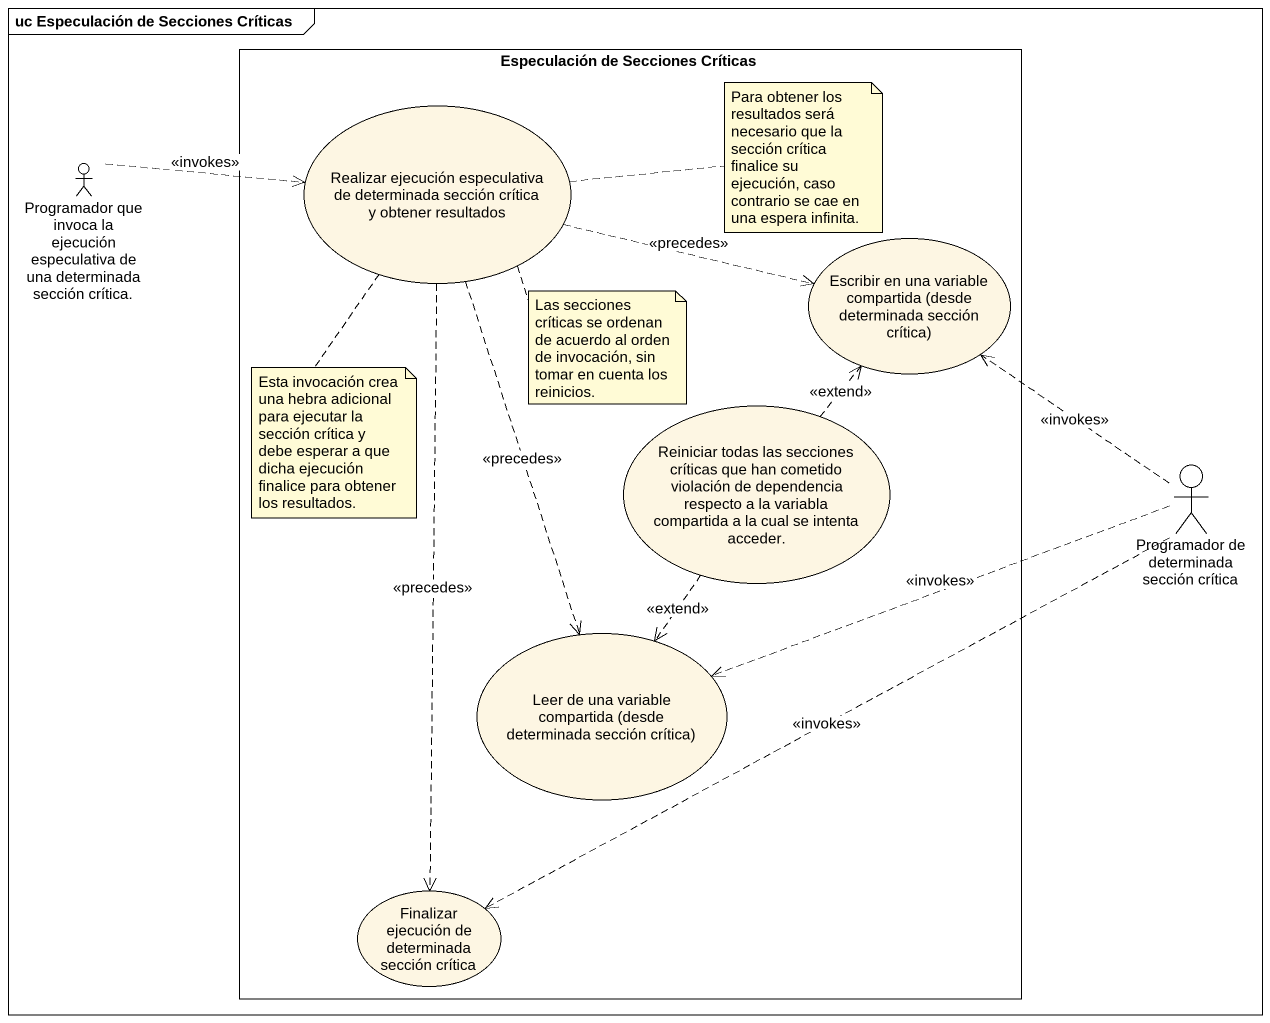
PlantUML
@startuml
mainframe uc Especulación de Secciones Críticas
rectangle "Especulación de Secciones Críticas" as Especulación_de_Secciones {
  usecase "Realizar ejecución especulativa de determinada sección crítica y obtener resultados" as Realizar_ejecución
  usecase "Escribir en una variable compartida (desde determinada sección crítica)" as Escribir_en_una_variable
  usecase "Reiniciar todas las secciones críticas que han cometido violación de dependencia respecto a la variabla compartida a la cual se intenta acceder." as Reiniciar_todas_las
  usecase "Leer de una variable compartida (desde determinada sección crítica)" as Leer_de_una_variable
  usecase "Finalizar ejecución de determinada sección crítica" as Finalizar_ejecución_de
}
actor "Programador que invoca la ejecución especulativa de una determinada sección crítica." as Programador_que_invoca_la
actor "Programador de determinada sección crítica" as Programador_de_determinada
Programador_que_invoca_la .right.> Realizar_ejecución : <<invokes>>
Realizar_ejecución .right.> Escribir_en_una_variable : <<precedes>>
Realizar_ejecución ..> Leer_de_una_variable : <<precedes>>
Realizar_ejecución ..> Finalizar_ejecución_de : <<precedes>>
Reiniciar_todas_las .up.> Escribir_en_una_variable : <<extend>>
Reiniciar_todas_las ..> Leer_de_una_variable : <<extend>>
Programador_de_determinada .up.> Escribir_en_una_variable : <<invokes>>
Programador_de_determinada .left.> Leer_de_una_variable : <<invokes>>
Programador_de_determinada .left.> Finalizar_ejecución_de : <<invokes>>
note right of Realizar_ejecución : Para obtener los resultados será necesario que la sección crítica finalice su ejecución, caso contrario se cae en una espera infinita.
note bottom of Realizar_ejecución : Las secciones críticas se ordenan de acuerdo al orden de invocación, sin tomar en cuenta los reinicios.
note bottom of Realizar_ejecución : Esta invocación crea una hebra adicional para ejecutar la sección crítica y debe esperar a que dicha ejecución finalice para obtener los resultados.
@enduml
